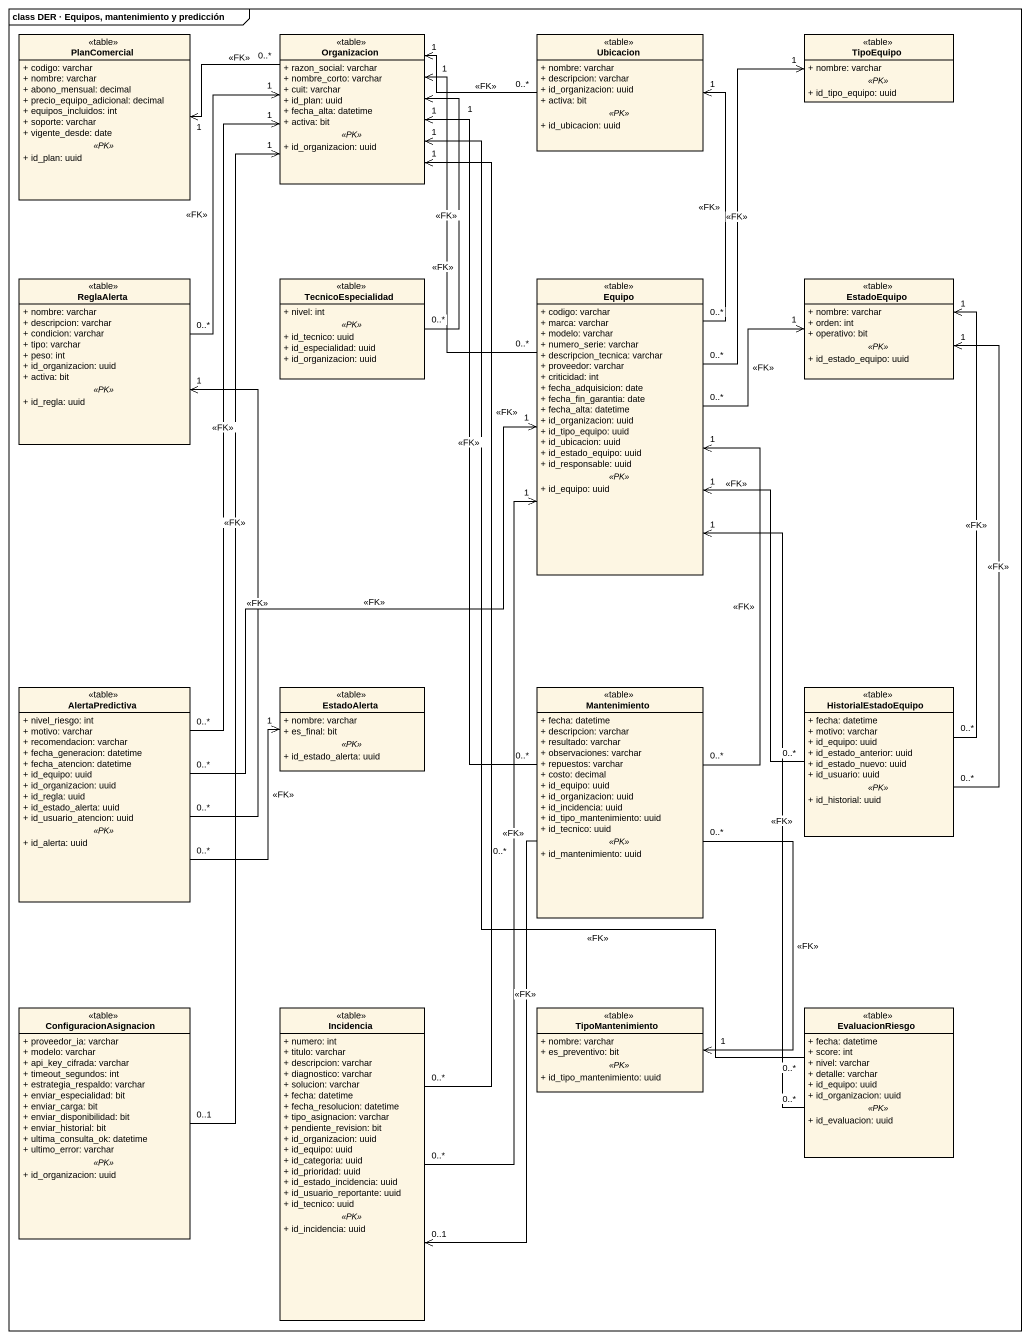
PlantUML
@startuml
mainframe class DER · Equipos, mantenimiento y predicción
hide circle
hide empty members
skinparam classAttributeIconSize 0
class PlanComercial <<table>> {
  + codigo: varchar
  + nombre: varchar
  + abono_mensual: decimal
  + precio_equipo_adicional: decimal
  + equipos_incluidos: int
  + soporte: varchar
  + vigente_desde: date
  .. <<PK>> ..
  + id_plan: uuid
}
class Organizacion <<table>> {
  + razon_social: varchar
  + nombre_corto: varchar
  + cuit: varchar
  + id_plan: uuid
  + fecha_alta: datetime
  + activa: bit
  .. <<PK>> ..
  + id_organizacion: uuid
}
class Ubicacion <<table>> {
  + nombre: varchar
  + descripcion: varchar
  + id_organizacion: uuid
  + activa: bit
  .. <<PK>> ..
  + id_ubicacion: uuid
}
class TipoEquipo <<table>> {
  + nombre: varchar
  .. <<PK>> ..
  + id_tipo_equipo: uuid
}
class ReglaAlerta <<table>> {
  + nombre: varchar
  + descripcion: varchar
  + condicion: varchar
  + tipo: varchar
  + peso: int
  + id_organizacion: uuid
  + activa: bit
  .. <<PK>> ..
  + id_regla: uuid
}
class TecnicoEspecialidad <<table>> {
  + nivel: int
  .. <<PK>> ..
  + id_tecnico: uuid
  + id_especialidad: uuid
  + id_organizacion: uuid
}
class Equipo <<table>> {
  + codigo: varchar
  + marca: varchar
  + modelo: varchar
  + numero_serie: varchar
  + descripcion_tecnica: varchar
  + proveedor: varchar
  + criticidad: int
  + fecha_adquisicion: date
  + fecha_fin_garantia: date
  + fecha_alta: datetime
  + id_organizacion: uuid
  + id_tipo_equipo: uuid
  + id_ubicacion: uuid
  + id_estado_equipo: uuid
  + id_responsable: uuid
  .. <<PK>> ..
  + id_equipo: uuid
}
class EstadoEquipo <<table>> {
  + nombre: varchar
  + orden: int
  + operativo: bit
  .. <<PK>> ..
  + id_estado_equipo: uuid
}
class AlertaPredictiva <<table>> {
  + nivel_riesgo: int
  + motivo: varchar
  + recomendacion: varchar
  + fecha_generacion: datetime
  + fecha_atencion: datetime
  + id_equipo: uuid
  + id_organizacion: uuid
  + id_regla: uuid
  + id_estado_alerta: uuid
  + id_usuario_atencion: uuid
  .. <<PK>> ..
  + id_alerta: uuid
}
class EstadoAlerta <<table>> {
  + nombre: varchar
  + es_final: bit
  .. <<PK>> ..
  + id_estado_alerta: uuid
}
class Mantenimiento <<table>> {
  + fecha: datetime
  + descripcion: varchar
  + resultado: varchar
  + observaciones: varchar
  + repuestos: varchar
  + costo: decimal
  + id_equipo: uuid
  + id_organizacion: uuid
  + id_incidencia: uuid
  + id_tipo_mantenimiento: uuid
  + id_tecnico: uuid
  .. <<PK>> ..
  + id_mantenimiento: uuid
}
class HistorialEstadoEquipo <<table>> {
  + fecha: datetime
  + motivo: varchar
  + id_equipo: uuid
  + id_estado_anterior: uuid
  + id_estado_nuevo: uuid
  + id_usuario: uuid
  .. <<PK>> ..
  + id_historial: uuid
}
class ConfiguracionAsignacion <<table>> {
  + proveedor_ia: varchar
  + modelo: varchar
  + api_key_cifrada: varchar
  + timeout_segundos: int
  + estrategia_respaldo: varchar
  + enviar_especialidad: bit
  + enviar_carga: bit
  + enviar_disponibilidad: bit
  + enviar_historial: bit
  + ultima_consulta_ok: datetime
  + ultimo_error: varchar
  .. <<PK>> ..
  + id_organizacion: uuid
}
class Incidencia <<table>> {
  + numero: int
  + titulo: varchar
  + descripcion: varchar
  + diagnostico: varchar
  + solucion: varchar
  + fecha: datetime
  + fecha_resolucion: datetime
  + tipo_asignacion: varchar
  + pendiente_revision: bit
  + id_organizacion: uuid
  + id_equipo: uuid
  + id_categoria: uuid
  + id_prioridad: uuid
  + id_estado_incidencia: uuid
  + id_usuario_reportante: uuid
  + id_tecnico: uuid
  .. <<PK>> ..
  + id_incidencia: uuid
}
class TipoMantenimiento <<table>> {
  + nombre: varchar
  + es_preventivo: bit
  .. <<PK>> ..
  + id_tipo_mantenimiento: uuid
}
class EvaluacionRiesgo <<table>> {
  + fecha: datetime
  + score: int
  + nivel: varchar
  + detalle: varchar
  + id_equipo: uuid
  + id_organizacion: uuid
  .. <<PK>> ..
  + id_evaluacion: uuid
}
Organizacion "0..*" -left-> "1" PlanComercial : <<FK>>
Ubicacion "0..*" -left-> "1" Organizacion : <<FK>>
ReglaAlerta "0..*" -up-> "1" Organizacion : <<FK>>
TecnicoEspecialidad "0..*" -up-> "1" Organizacion : <<FK>>
Equipo "0..*" -up-> "1" Organizacion : <<FK>>
Equipo "0..*" -up-> "1" Ubicacion : <<FK>>
Equipo "0..*" -up-> "1" TipoEquipo : <<FK>>
Equipo "0..*" -right-> "1" EstadoEquipo : <<FK>>
AlertaPredictiva "0..*" -up-> "1" Organizacion : <<FK>>
AlertaPredictiva "0..*" -up-> "1" ReglaAlerta : <<FK>>
AlertaPredictiva "0..*" -up-> "1" Equipo : <<FK>>
AlertaPredictiva "0..*" -right-> "1" EstadoAlerta : <<FK>>
Mantenimiento "0..*" -up-> "1" Organizacion : <<FK>>
Mantenimiento "0..*" -up-> "1" Equipo : <<FK>>
Mantenimiento "0..*" --> "0..1" Incidencia : <<FK>>
Mantenimiento "0..*" --> "1" TipoMantenimiento : <<FK>>
HistorialEstadoEquipo "0..*" -up-> "1" Equipo : <<FK>>
HistorialEstadoEquipo "0..*" -up-> "1" EstadoEquipo : <<FK>>
HistorialEstadoEquipo "0..*" -up-> "1" EstadoEquipo : <<FK>>
ConfiguracionAsignacion "0..1" -up-> "1" Organizacion : <<FK>>
Incidencia "0..*" -up-> "1" Organizacion : <<FK>>
Incidencia "0..*" -up-> "1" Equipo : <<FK>>
EvaluacionRiesgo "0..*" -up-> "1" Organizacion : <<FK>>
EvaluacionRiesgo "0..*" -up-> "1" Equipo : <<FK>>
@enduml
